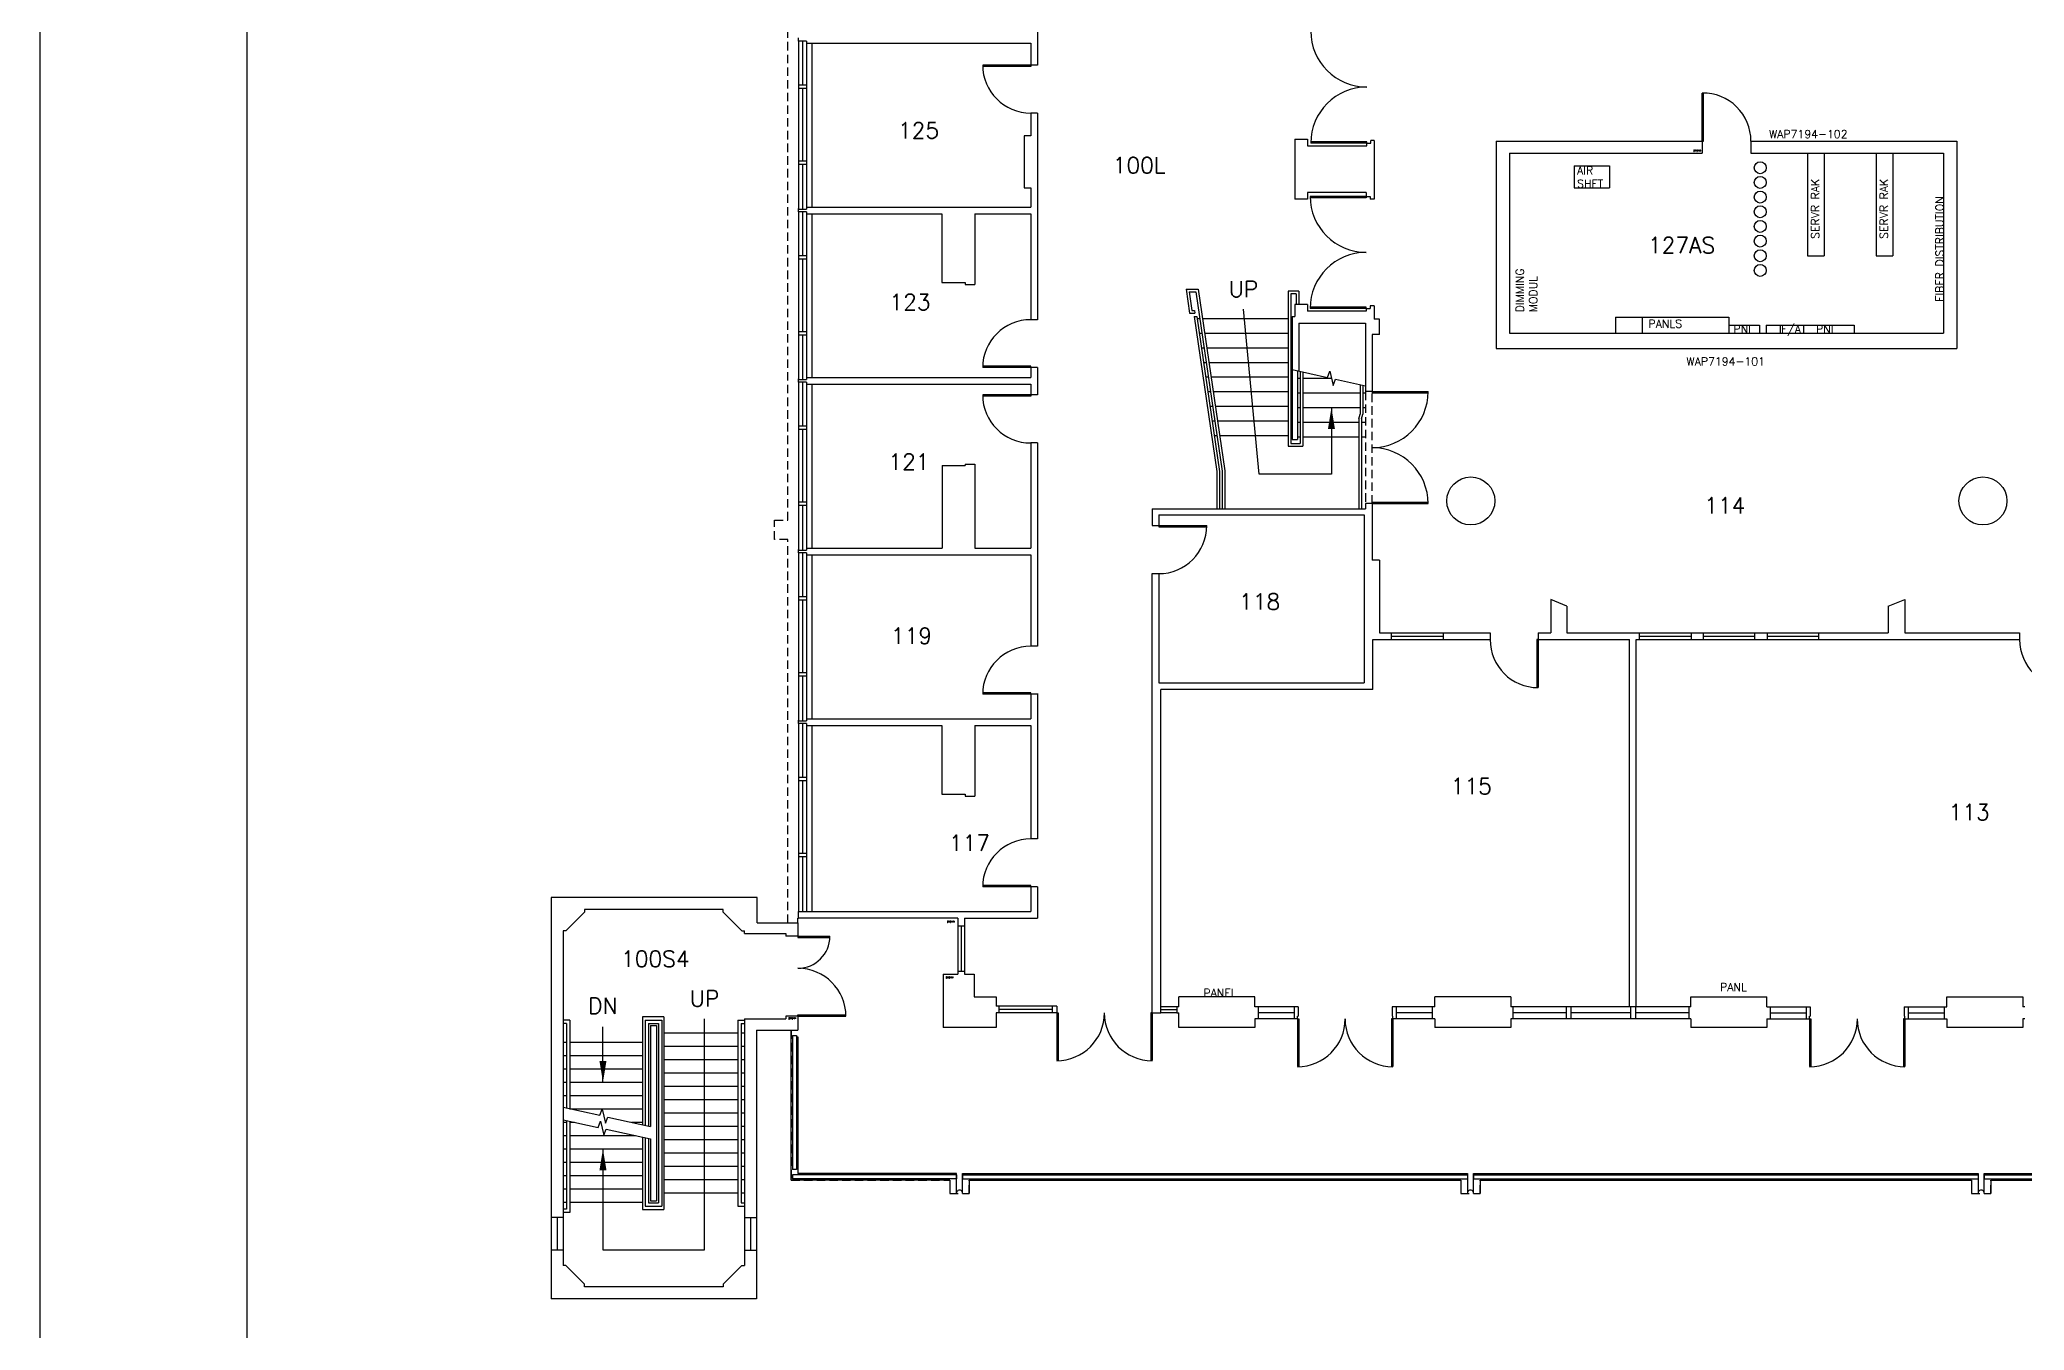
# Model space of a CAD drawing. Header units: inches. Extents: x -10292 to -5324, y 13582 to 17307.
# Drawn here: x -10292 to -8804, y 14434 to 15402 of the extents above; entities that cross this region are included whole.
import ezdxf
from ezdxf.enums import TextEntityAlignment as Align

# ---------------------------------------------------------------- set-up
doc = ezdxf.new("R2010")
doc.units = ezdxf.units.IN
doc.header["$MEASUREMENT"] = 0
doc.linetypes.add('HIDDEN', pattern=[9.525, 6.35, -3.175])
for name, color, linetype in [('A-ANNO-MTLB', 7, 'Continuous'), ('A-AREA-IDEN', 7, 'Continuous'), ('A-COLS', 1, 'Continuous'), ('A-DOOR', 3, 'Continuous'), ('A-EQPM', 9, 'Continuous'), ('A-FLOR', 9, 'Continuous'), ('A-FLOR-HRAL', 4, 'Continuous'), ('A-FLOR-OVHD', 2, 'HIDDEN'), ('A-FLOR-STRS', 9, 'Continuous'), ('A-GLAZ', 5, 'Continuous'), ('A-WALL-FULL', 7, 'Continuous'), ('A-WALL-OVHD', 2, 'HIDDEN'), ('A-WALL-PRHT', 8, 'Continuous'), ('T-WIFI-WAPS', 8, 'Continuous')]:
    doc.layers.add(name, color=color, linetype=linetype)
doc.styles.get("Standard").update_dxf_attribs({"font": 'romans.shx', "height": 12})
doc.dimstyles.get("Standard").update_dxf_attribs({"dimtxt": 0.18, "dimasz": 0.18, "dimexe": 0.18, "dimexo": 0.0625, "dimgap": 0.09, "dimtad": 0, "dimtih": 1, "dimtoh": 1, "dimdec": 4, "dimzin": 0, "dimdsep": 46, "dimtxsty": 'Standard', "dimcen": 0.09, "dimadec": 0, "dimazin": 0, "dimtfac": 1, "dimtdec": 4, "dimtofl": 0, "dimtmove": 0, "dimatfit": 3, "dimfxl": 0, "dimtolj": 1, "dimtzin": 0, "dimarcsym": 0})

# ---------------------------------------------------------------- blocks, each defined once
blk = doc.blocks.new('A-ANNO-MTLB')
at = {"layer": 'A-ANNO-MTLB'}
for points in [[(5460.6, 4095.5), (0, 4095.5), (0, 0), (5460.6, 0)], [(170.6, 99.5), (5375.3, 99.5), (5375.3, 3995.9), (170.6, 3995.9)]]:
    blk.add_lwpolyline(points, close=True, dxfattribs=at)
for tag, height, p in [('SYSTEM', 56.9, (5218.6, 3186.2)), ('ADDRESS', 28.4, (5336.8, 3182.1)), ('SCALE', 28.4, (5250.6, 2258.1)), ('DATE', 28.4, (5337.2, 2251.5)), ('BLDG_ID', 28.4, (5342.9, 1750.3)), ('BLDG_NAME', 56.9, (5221.1, 1198.2)), ('FLOOR_ID', 28.4, (5342.9, 1187)), ('FLOOR_NAME', 28.4, (5338, 698.6))]:
    blk.add_attdef(tag, text='', height=height, rotation=90, dxfattribs=at).set_placement(p, align=Align.MIDDLE_CENTER)
blk.add_attdef('NUMBER', text='', height=51.8, dxfattribs=at).set_placement((5264.6, 215.3), align=Align.MIDDLE_CENTER)

msp = doc.modelspace()

# ---------------------------------------------------------------- linework, layer by layer
at = {"layer": 'A-COLS'}
for centre in [(-9218.8, 15055.8), (-8834.8, 15055.8)]:
    msp.add_circle(centre, 18, dxfattribs=at)
at = {"layer": 'A-DOOR'}
for p, q in [((-9548.8, 15382.8), (-9584.8, 15382.8)), ((-9548.8, 15381.8), (-9584.8, 15381.8)), ((-9548.8, 15382.8), (-9548.8, 15381.8)), ((-9045.3, 15325.8), (-9045.3, 15361.8)), ((-9044.3, 15325.8), (-9044.3, 15361.8)), ((-9296.8, 15325.3), (-9338.8, 15325.3)), ((-9296.8, 15324.3), (-9338.8, 15324.3)), ((-9296.8, 15324.3), (-9296.8, 15325.3)), ((-9045.3, 15325.8), (-9044.3, 15325.8)), ((-9297.3, 15284.3), (-9339.3, 15284.3)), ((-9297.3, 15283.3), (-9339.3, 15283.3)), ((-9297.3, 15284.3), (-9297.3, 15283.3)), ((-9297.3, 15201.3), (-9339.3, 15201.3)), ((-9297.3, 15200.3), (-9339.3, 15200.3)), ((-9297.3, 15200.3), (-9297.3, 15201.3)), ((-9548.8, 15156.8), (-9584.8, 15156.8)), ((-9548.8, 15155.8), (-9584.8, 15155.8)), ((-9548.8, 15155.8), (-9548.8, 15156.8)), ((-9548.8, 15135.3), (-9584.8, 15135.3)), ((-9548.8, 15134.3), (-9584.8, 15134.3)), ((-9548.8, 15135.3), (-9548.8, 15134.3)), ((-9292.8, 15137.8), (-9250.8, 15137.8)), ((-9292.8, 15137.8), (-9292.8, 15136.8)), ((-9292.8, 15136.8), (-9250.8, 15136.8)), ((-9292.8, 15053.8), (-9292.8, 15054.8)), ((-9292.8, 15054.8), (-9250.8, 15054.8)), ((-9292.8, 15053.8), (-9250.8, 15053.8)), ((-9452.8, 15037.3), (-9416.8, 15037.3)), ((-9452.8, 15037.3), (-9452.8, 15036.3)), ((-9452.8, 15036.3), (-9416.8, 15036.3)), ((-9168.3, 14951.8), (-9169.3, 14951.8)), ((-9169.3, 14951.8), (-9169.3, 14915.8)), ((-9168.3, 14951.8), (-9168.3, 14915.8)), ((-9548.8, 14911.8), (-9584.8, 14911.8)), ((-9548.8, 14910.8), (-9584.8, 14910.8)), ((-9548.8, 14910.8), (-9548.8, 14911.8)), ((-9548.8, 14767.3), (-9584.8, 14767.3)), ((-9548.8, 14766.3), (-9584.8, 14766.3)), ((-9548.8, 14766.3), (-9548.8, 14767.3)), ((-9723.3, 14729.3), (-9699.3, 14729.3)), ((-9723.3, 14729.3), (-9723.3, 14728.3)), ((-9723.3, 14728.3), (-9699.3, 14728.3)), ((-9529.3, 14671.8), (-9529.3, 14636.1)), ((-9529.3, 14671.8), (-9528.3, 14671.8)), ((-9528.3, 14671.8), (-9528.3, 14636.1)), ((-9457.8, 14671.8), (-9458.8, 14671.8)), ((-9458.8, 14671.8), (-9458.8, 14636.1)), ((-9457.8, 14671.8), (-9457.8, 14636.1)), ((-9723.3, 14669.3), (-9723.3, 14670.3)), ((-9723.3, 14670.3), (-9687.3, 14670.3)), ((-9723.3, 14669.3), (-9687.3, 14669.3)), ((-9348.8, 14667.3), (-9348.8, 14631.6)), ((-9348.8, 14667.3), (-9347.8, 14667.3)), ((-9347.8, 14667.3), (-9347.8, 14631.6)), ((-9277.3, 14667.3), (-9278.3, 14667.3)), ((-9278.3, 14667.3), (-9278.3, 14631.6)), ((-9277.3, 14667.3), (-9277.3, 14631.6)), ((-8964.8, 14667.3), (-8964.8, 14631.6)), ((-8964.8, 14667.3), (-8963.8, 14667.3)), ((-8963.8, 14667.3), (-8963.8, 14631.6)), ((-8893.3, 14667.3), (-8894.3, 14667.3)), ((-8894.3, 14667.3), (-8894.3, 14631.6)), ((-8893.3, 14667.3), (-8893.3, 14631.6))]:
    msp.add_line(p, q, dxfattribs=at)
for centre, radius, start, end in [((-9296.8, 15408.3), 42, 180, 270), ((-9548.8, 15382.8), 36, 180, 270), ((-9296.8, 15324.3), 42, 90, 180), ((-9044.8, 15325.8), 36, 0, 90.7958), ((-9297.3, 15284.3), 42, 180, 270), ((-9297.3, 15200.3), 42, 90, 180), ((-9548.8, 15155.8), 36, 90, 180), ((-9548.8, 15135.3), 36, 180, 270), ((-9292.8, 15137.8), 42, 270, 0), ((-9292.8, 15053.8), 42, 0, 90), ((-9452.8, 15037.3), 36, 270, 0), ((-9548.8, 14910.8), 36, 90, 180), ((-9168.3, 14951.8), 36, 180, 270), ((-8771.3, 14951.8), 36, 180, 270), ((-9548.8, 14766.3), 36, 90, 180), ((-9723.3, 14729.3), 24, 270, 0), ((-9723.3, 14669.3), 36, 0, 90), ((-9529.3, 14671.8), 35.8, 270, 0), ((-9457.8, 14671.8), 35.8, 180, 270), ((-9348.8, 14667.3), 35.8, 270, 0), ((-9277.3, 14667.3), 35.8, 180, 270), ((-8964.8, 14667.3), 35.8, 270, 0), ((-8893.3, 14667.3), 35.8, 180, 270)]:
    msp.add_arc(centre, radius, start, end, dxfattribs=at)
at = {"layer": 'A-EQPM'}
for p, q in [((-8966.3, 15316.8), (-8966.3, 15239.8)), ((-8953.8, 15316.8), (-8953.8, 15239.8)), ((-8914.8, 15316.8), (-8914.8, 15239.8)), ((-8902.3, 15316.8), (-8902.3, 15239.8)), ((-9141.3, 15307.3), (-9141.3, 15290.8)), ((-9141.3, 15307.3), (-9114.8, 15307.3)), ((-9114.8, 15307.3), (-9114.8, 15290.8)), ((-9141.3, 15290.8), (-9114.8, 15290.8)), ((-8966.3, 15239.8), (-8953.8, 15239.8)), ((-8914.8, 15239.8), (-8902.3, 15239.8)), ((-9110.3, 15193.8), (-9110.3, 15181.8)), ((-9110.3, 15193.8), (-9025.3, 15193.8)), ((-9090.3, 15193.8), (-9090.3, 15181.8)), ((-9025.3, 15193.8), (-9025.3, 15181.8)), ((-9025.3, 15187.8), (-9002.3, 15187.8)), ((-9002.3, 15187.8), (-9002.3, 15181.8)), ((-8997.3, 15187.8), (-8997.3, 15181.8)), ((-8997.3, 15187.8), (-8931.3, 15187.8)), ((-8986.8, 15187.8), (-8986.8, 15181.8)), ((-8969.3, 15187.8), (-8969.3, 15181.8)), ((-8931.3, 15187.8), (-8931.3, 15181.8))]:
    msp.add_line(p, q, dxfattribs=at)
for centre in [(-9001.8, 15305.8), (-9001.8, 15294.8), (-9001.8, 15283.8), (-9001.8, 15272.8), (-9001.8, 15261.8), (-9001.8, 15250.8), (-9001.8, 15239.8), (-9001.8, 15228.8)]:
    msp.add_circle(centre, 4.5, dxfattribs=at)
at = {"layer": 'A-FLOR'}
for p, q in [((-9723.3, 14739.3), (-9723.3, 14742.8)), ((-9723.3, 14742.8), (-9722.8, 14742.8)), ((-9728.3, 14546.3), (-9728.3, 14658.8)), ((-9728.3, 14653.8), (-9727.3, 14653.8)), ((-9724.3, 14653.8), (-9723.3, 14653.8)), ((-9723.3, 14653.8), (-9723.3, 14551.3)), ((-9609.4, 14546.3), (-9728.3, 14546.3)), ((-9604.4, 14551.3), (-9723.3, 14551.3)), ((-9609.4, 14546.3), (-9609.4, 14536.3)), ((-9604.4, 14536.3), (-9604.4, 14551.3)), ((-9599.9, 14551.3), (-9221.4, 14551.3)), ((-9599.9, 14536.3), (-9599.9, 14551.3)), ((-9594.9, 14546.3), (-9226.4, 14546.3)), ((-9594.9, 14546.3), (-9594.9, 14536.3)), ((-9226.4, 14546.3), (-9226.4, 14536.3)), ((-9221.4, 14551.3), (-9221.4, 14536.3)), ((-9216.9, 14551.3), (-8838.4, 14551.3)), ((-9216.9, 14536.3), (-9216.9, 14551.3)), ((-9211.9, 14546.3), (-8843.4, 14546.3)), ((-9211.9, 14546.3), (-9211.9, 14536.3)), ((-8843.4, 14546.3), (-8843.4, 14536.3)), ((-8838.4, 14551.3), (-8838.4, 14536.3)), ((-8833.9, 14551.3), (-8455.4, 14551.3)), ((-8833.9, 14536.3), (-8833.9, 14551.3)), ((-8828.9, 14546.3), (-8460.4, 14546.3)), ((-8828.9, 14546.3), (-8828.9, 14536.3)), ((-9609.4, 14536.3), (-9604.4, 14536.3)), ((-9599.9, 14536.3), (-9594.9, 14536.3)), ((-9226.4, 14536.3), (-9221.4, 14536.3)), ((-9216.9, 14536.3), (-9211.9, 14536.3)), ((-8843.4, 14536.3), (-8838.4, 14536.3)), ((-8833.9, 14536.3), (-8828.9, 14536.3))]:
    msp.add_line(p, q, dxfattribs=at)
for centre in [(-9602.1, 14536.6), (-9219.1, 14536.6), (-8836.1, 14536.6)]:
    msp.add_arc(centre, 2.26, 353.9744, 186.0256, dxfattribs=at)
at = {"layer": 'A-FLOR-HRAL'}
for p, q in [((-9432.3, 15214.8), (-9423.2, 15214.8)), ((-9432.3, 15214.8), (-9429.7, 15196.8)), ((-9430, 15212.8), (-9425, 15212.8)), ((-9430, 15212.8), (-9428, 15198.8)), ((-9425, 15212.8), (-9405.3, 15078.1)), ((-9423.2, 15214.8), (-9403.3, 15078.3)), ((-9347.8, 15213.3), (-9355.8, 15213.3)), ((-9355.8, 15213.3), (-9355.8, 15096.8)), ((-9353.8, 15211.3), (-9353.8, 15098.8)), ((-9349.8, 15211.3), (-9353.8, 15211.3)), ((-9349.8, 15211.3), (-9349.8, 15203.3)), ((-9347.8, 15213.3), (-9347.8, 15203.3)), ((-9429.7, 15196.8), (-9425.7, 15196.8)), ((-9428, 15198.8), (-9426, 15198.8)), ((-9426.3, 15194.3), (-9424.3, 15194.3)), ((-9426.3, 15194.3), (-9409.3, 15077.8)), ((-9426, 15198.8), (-9425.7, 15196.8)), ((-9424.3, 15194.3), (-9407.3, 15078)), ((-9346.8, 15152.9), (-9346.8, 15098.8)), ((-9344.8, 15152.5), (-9344.8, 15096.8)), ((-9301.8, 15143.1), (-9301.8, 15120.8)), ((-9299.8, 15142.7), (-9299.8, 15120.8)), ((-9302.8, 15117.3), (-9301.8, 15120.8)), ((-9300.8, 15117.3), (-9299.8, 15120.8)), ((-9302.8, 15117.3), (-9302.8, 15049.8)), ((-9300.8, 15117.3), (-9300.8, 15049.8)), ((-9355.8, 15096.8), (-9344.8, 15096.8)), ((-9353.8, 15098.8), (-9346.8, 15098.8)), ((-9409.3, 15077.8), (-9409.3, 15049.8)), ((-9407.3, 15078), (-9407.3, 15049.8)), ((-9405.3, 15078.1), (-9405.3, 15049.8)), ((-9403.3, 15078.3), (-9403.3, 15049.8)), ((-9894.3, 14666.3), (-9899.3, 14666.3)), ((-9896.8, 14663.8), (-9899.3, 14663.8)), ((-9896.8, 14663.8), (-9896.8, 14600.4)), ((-9894.3, 14666.3), (-9894.3, 14599.9)), ((-9837.8, 14666.3), (-9837.8, 14587.5)), ((-9837.8, 14666.3), (-9825.3, 14666.3)), ((-9835.3, 14663.8), (-9835.3, 14587)), ((-9835.3, 14663.8), (-9827.8, 14663.8)), ((-9827.8, 14663.8), (-9827.8, 14529.3)), ((-9825.3, 14666.3), (-9825.3, 14526.8)), ((-9768.4, 14666.3), (-9768.4, 14526.8)), ((-9768.4, 14666.3), (-9763.4, 14666.3)), ((-9765.9, 14663.8), (-9765.9, 14529.3)), ((-9765.9, 14663.8), (-9763.4, 14663.8)), ((-9727.3, 14654.8), (-9724.3, 14654.8)), ((-9727.3, 14654.8), (-9727.3, 14554.3)), ((-9724.3, 14654.8), (-9724.3, 14554.3)), ((-9896.8, 14591.1), (-9896.8, 14524.7)), ((-9894.3, 14590.6), (-9894.3, 14522.2)), ((-9837.8, 14578.2), (-9837.8, 14526.8)), ((-9835.3, 14577.7), (-9835.3, 14529.3)), ((-9724.3, 14554.3), (-9727.3, 14554.3)), ((-9604.4, 14550.3), (-9727.3, 14550.3)), ((-9727.3, 14550.3), (-9727.3, 14547.3)), ((-9604.4, 14547.3), (-9727.3, 14547.3)), ((-9604.4, 14550.3), (-9604.4, 14547.3)), ((-9599.9, 14550.3), (-9221.4, 14550.3)), ((-9599.9, 14550.3), (-9599.9, 14547.3)), ((-9599.9, 14547.3), (-9221.4, 14547.3)), ((-9221.4, 14550.3), (-9221.4, 14547.3)), ((-9216.9, 14550.3), (-8838.4, 14550.3)), ((-9216.9, 14550.3), (-9216.9, 14547.3)), ((-9216.9, 14547.3), (-8838.4, 14547.3)), ((-8838.4, 14550.3), (-8838.4, 14547.3)), ((-8833.9, 14550.3), (-8455.4, 14550.3)), ((-8833.9, 14550.3), (-8833.9, 14547.3)), ((-8833.9, 14547.3), (-8455.4, 14547.3)), ((-9896.8, 14524.7), (-9899.3, 14524.7)), ((-9837.8, 14526.8), (-9825.3, 14526.8)), ((-9835.3, 14529.3), (-9827.8, 14529.3)), ((-9768.4, 14526.8), (-9763.4, 14526.8)), ((-9765.9, 14529.3), (-9763.4, 14529.3)), ((-9894.3, 14522.2), (-9899.3, 14522.2))]:
    msp.add_line(p, q, dxfattribs=at)
at = {"layer": 'A-FLOR-OVHD', "lineweight": 30}
for points in [[(-9730.8, 14739.3), (-9730.8, 15026.8), (-9740.8, 15026.8), (-9740.8, 15041.3), (-9730.8, 15041.3), (-9730.8, 15418.3), (-9740.8, 15418.3), (-9740.8, 15432.8), (-9730.8, 15432.8), (-9730.8, 15809.8), (-9740.8, 15809.8), (-9740.8, 15824.3), (-9730.8, 15824.3), (-9730.8, 16203.8), (-9616.3, 16203.8)], [(-9728.3, 14658.8), (-9728.3, 14546.3), (-9609.4, 14546.3), (-9609.4, 14536.3), (-9594.9, 14536.3), (-9594.9, 14546.3), (-9226.4, 14546.3), (-9226.4, 14536.3), (-9211.9, 14536.3), (-9211.9, 14546.3), (-8843.4, 14546.3), (-8843.4, 14536.3), (-8828.9, 14536.3), (-8828.9, 14546.3), (-8460.4, 14546.3), (-8460.4, 14536.3), (-8445.9, 14536.3), (-8445.9, 14546.3), (-8077.4, 14546.3), (-8077.4, 14536.3), (-8062.9, 14536.3), (-8062.9, 14546.3), (-7709.3, 14546.3)]]:
    msp.add_lwpolyline(points, dxfattribs=at)
at = {"layer": 'A-FLOR-STRS'}
for p, q in [((-9424.1, 15192.8), (-9422.1, 15192.8)), ((-9420, 15192.8), (-9355.8, 15192.8)), ((-9353.8, 15192.8), (-9352.8, 15192.8)), ((-9422.5, 15181.8), (-9420.4, 15181.8)), ((-9418.4, 15181.8), (-9355.8, 15181.8)), ((-9353.8, 15181.8), (-9352.8, 15181.8)), ((-9420.9, 15170.8), (-9418.8, 15170.8)), ((-9416.8, 15170.8), (-9355.8, 15170.8)), ((-9353.8, 15170.8), (-9352.8, 15170.8)), ((-9419.3, 15159.8), (-9417.2, 15159.8)), ((-9417.7, 15148.8), (-9415.6, 15148.8)), ((-9415.2, 15159.8), (-9355.8, 15159.8)), ((-9413.6, 15148.8), (-9355.8, 15148.8)), ((-9353.8, 15159.8), (-9352.8, 15159.8)), ((-9353.8, 15148.8), (-9352.8, 15148.8)), ((-9352.8, 15154.3), (-9352.8, 15101.8)), ((-9348.8, 15153.4), (-9348.8, 15101.8)), ((-9416, 15137.8), (-9414, 15137.8)), ((-9412, 15137.8), (-9355.8, 15137.8)), ((-9353.8, 15137.8), (-9352.8, 15137.8)), ((-9348.8, 15147.8), (-9346.8, 15147.8)), ((-9348.8, 15136.8), (-9346.8, 15136.8)), ((-9344.8, 15147.8), (-9323.3, 15147.8)), ((-9344.8, 15136.8), (-9301.8, 15136.8)), ((-9299.8, 15136.8), (-9297.8, 15136.8)), ((-9414.4, 15126.8), (-9412.4, 15126.8)), ((-9410.4, 15126.8), (-9355.8, 15126.8)), ((-9353.8, 15126.8), (-9352.8, 15126.8)), ((-9348.8, 15125.8), (-9346.8, 15125.8)), ((-9344.8, 15125.8), (-9301.8, 15125.8)), ((-9299.8, 15125.8), (-9297.8, 15125.8)), ((-9412.8, 15115.8), (-9410.8, 15115.8)), ((-9411.2, 15104.8), (-9409.2, 15104.8)), ((-9408.8, 15115.8), (-9355.8, 15115.8)), ((-9407.2, 15104.8), (-9355.8, 15104.8)), ((-9353.8, 15115.8), (-9352.8, 15115.8)), ((-9353.8, 15104.8), (-9352.8, 15104.8)), ((-9348.8, 15114.8), (-9346.8, 15114.8)), ((-9348.8, 15103.8), (-9346.8, 15103.8)), ((-9344.8, 15114.8), (-9302.8, 15114.8)), ((-9344.8, 15103.8), (-9302.8, 15103.8)), ((-9300.8, 15114.8), (-9297.8, 15114.8)), ((-9300.8, 15103.8), (-9297.8, 15103.8)), ((-9352.8, 15101.8), (-9348.8, 15101.8)), ((-9839.8, 14668.8), (-9839.8, 14588)), ((-9823.8, 14668.8), (-9839.8, 14668.8)), ((-9833.8, 14662.3), (-9833.8, 14586.7)), ((-9833.8, 14662.3), (-9829.3, 14662.3)), ((-9829.3, 14662.3), (-9829.3, 14530.8)), ((-9823.8, 14668.8), (-9823.8, 14524.3)), ((-9899.3, 14649.8), (-9896.8, 14649.8)), ((-9894.3, 14649.8), (-9839.8, 14649.8)), ((-9823.3, 14656.8), (-9768.4, 14656.8)), ((-9823.3, 14646.8), (-9768.4, 14646.8)), ((-9765.9, 14656.8), (-9763.3, 14656.8)), ((-9765.9, 14646.8), (-9763.3, 14646.8)), ((-9899.3, 14639.8), (-9896.8, 14639.8)), ((-9899.3, 14629.8), (-9896.8, 14629.8)), ((-9894.3, 14639.8), (-9839.8, 14639.8)), ((-9894.3, 14629.8), (-9839.8, 14629.8)), ((-9823.3, 14636.8), (-9768.4, 14636.8)), ((-9765.9, 14636.8), (-9763.3, 14636.8)), ((-9899.3, 14619.8), (-9896.8, 14619.8)), ((-9894.3, 14619.8), (-9839.8, 14619.8)), ((-9823.3, 14626.8), (-9768.4, 14626.8)), ((-9823.3, 14616.8), (-9768.4, 14616.8)), ((-9765.9, 14626.8), (-9763.3, 14626.8)), ((-9765.9, 14616.8), (-9763.3, 14616.8)), ((-9899.3, 14609.8), (-9896.8, 14609.8)), ((-9894.3, 14609.8), (-9839.8, 14609.8)), ((-9894.3, 14599.8), (-9839.8, 14599.8)), ((-9823.3, 14606.8), (-9768.4, 14606.8)), ((-9765.9, 14606.8), (-9763.3, 14606.8)), ((-9899.3, 14589.8), (-9896.8, 14589.8)), ((-9894.3, 14589.8), (-9890.9, 14589.8)), ((-9871.7, 14589.8), (-9871.2, 14589.8)), ((-9867.8, 14589.8), (-9867.4, 14589.8)), ((-9848.1, 14589.8), (-9839.8, 14589.8)), ((-9823.3, 14596.8), (-9768.4, 14596.8)), ((-9823.3, 14586.8), (-9768.4, 14586.8)), ((-9765.9, 14596.8), (-9763.3, 14596.8)), ((-9765.9, 14586.8), (-9763.3, 14586.8)), ((-9899.3, 14579.8), (-9896.8, 14579.8)), ((-9899.3, 14569.8), (-9896.8, 14569.8)), ((-9894.3, 14579.8), (-9845.1, 14579.8)), ((-9894.3, 14569.8), (-9839.8, 14569.8)), ((-9839.8, 14578.6), (-9839.8, 14524.3)), ((-9833.8, 14577.3), (-9833.8, 14530.8)), ((-9823.3, 14576.8), (-9768.4, 14576.8)), ((-9765.9, 14576.8), (-9763.3, 14576.8)), ((-9899.3, 14559.8), (-9896.8, 14559.8)), ((-9894.3, 14559.8), (-9839.8, 14559.8)), ((-9823.3, 14566.8), (-9768.4, 14566.8)), ((-9823.3, 14556.8), (-9768.4, 14556.8)), ((-9765.9, 14566.8), (-9763.3, 14566.8)), ((-9765.9, 14556.8), (-9763.3, 14556.8)), ((-9899.3, 14549.8), (-9896.8, 14549.8)), ((-9899.3, 14539.8), (-9896.8, 14539.8)), ((-9894.3, 14549.8), (-9839.8, 14549.8)), ((-9894.3, 14539.8), (-9839.8, 14539.8)), ((-9823.3, 14546.8), (-9768.4, 14546.8)), ((-9765.9, 14546.8), (-9763.3, 14546.8)), ((-9899.3, 14529.8), (-9896.8, 14529.8)), ((-9894.3, 14529.8), (-9839.8, 14529.8)), ((-9839.8, 14524.3), (-9823.8, 14524.3)), ((-9833.8, 14530.8), (-9829.3, 14530.8)), ((-9823.3, 14536.8), (-9768.4, 14536.8)), ((-9765.9, 14536.8), (-9763.3, 14536.8))]:
    msp.add_line(p, q, dxfattribs=at)
for points in [[(-9352.8, 15154.3), (-9326.3, 15148.5), (-9324.6, 15153.1), (-9322.1, 15142.5), (-9320.3, 15147.2), (-9297.8, 15142.2)], [(-9899.3, 14601), (-9871.9, 14595), (-9870.1, 14599.6), (-9867.6, 14589.1), (-9865.9, 14593.7), (-9833.8, 14586.7)], [(-9899.3, 14591.7), (-9873.2, 14585.9), (-9871.4, 14590.6), (-9868.9, 14580), (-9867.1, 14584.6), (-9833.8, 14577.3)]]:
    msp.add_lwpolyline(points, dxfattribs=at)
at = {"layer": 'A-GLAZ'}
for p, q in [((-9722.8, 15400.8), (-9722.8, 15367.8)), ((-9719.8, 15400.8), (-9719.8, 15367.8)), ((-9716.8, 15400.8), (-9716.8, 15367.8)), ((-9722.8, 15365.3), (-9722.8, 15310.8)), ((-9719.8, 15365.3), (-9719.8, 15310.8)), ((-9716.8, 15365.3), (-9716.8, 15310.8)), ((-9722.8, 15308.3), (-9722.8, 15274.8)), ((-9719.8, 15308.3), (-9719.8, 15274.8)), ((-9716.8, 15308.3), (-9716.8, 15274.8)), ((-9722.8, 15272.8), (-9722.8, 15239.8)), ((-9719.8, 15272.8), (-9719.8, 15239.8)), ((-9716.8, 15272.8), (-9716.8, 15239.8)), ((-9722.8, 15237.3), (-9722.8, 15182.8)), ((-9719.8, 15237.3), (-9719.8, 15182.8)), ((-9716.8, 15237.3), (-9716.8, 15182.8)), ((-9722.8, 15180.3), (-9722.8, 15146.8)), ((-9719.8, 15180.3), (-9719.8, 15146.8)), ((-9716.8, 15180.3), (-9716.8, 15146.8)), ((-9722.8, 15144.8), (-9722.8, 15111.8)), ((-9719.8, 15144.8), (-9719.8, 15111.8)), ((-9716.8, 15144.8), (-9716.8, 15111.8)), ((-9722.8, 15109.3), (-9722.8, 15054.8)), ((-9719.8, 15109.3), (-9719.8, 15054.8)), ((-9716.8, 15109.3), (-9716.8, 15054.8)), ((-9722.8, 15052.3), (-9722.8, 15018.8)), ((-9719.8, 15052.3), (-9719.8, 15018.8)), ((-9716.8, 15052.3), (-9716.8, 15018.8)), ((-9722.8, 15016.8), (-9722.8, 14983.8)), ((-9719.8, 15016.8), (-9719.8, 14983.8)), ((-9716.8, 15016.8), (-9716.8, 14983.8)), ((-9722.8, 14981.3), (-9722.8, 14926.8)), ((-9719.8, 14981.3), (-9719.8, 14926.8)), ((-9716.8, 14981.3), (-9716.8, 14926.8)), ((-9278.3, 14956.8), (-9239.3, 14956.8)), ((-9092.3, 14956.8), (-9053.3, 14956.8)), ((-9044.3, 14956.8), (-9005.8, 14956.8)), ((-8996.3, 14956.8), (-8957.8, 14956.8)), ((-9278.3, 14954.3), (-9239.3, 14954.3)), ((-9278.3, 14951.8), (-9239.3, 14951.8)), ((-9092.3, 14954.3), (-9053.3, 14954.3)), ((-9092.3, 14951.8), (-9053.3, 14951.8)), ((-9044.3, 14954.3), (-9005.8, 14954.3)), ((-9044.3, 14951.8), (-9005.8, 14951.8)), ((-8996.3, 14954.3), (-8957.8, 14954.3)), ((-8996.3, 14951.8), (-8957.8, 14951.8)), ((-9722.8, 14924.3), (-9722.8, 14890.8)), ((-9719.8, 14924.3), (-9719.8, 14890.8)), ((-9716.8, 14924.3), (-9716.8, 14890.8)), ((-9722.8, 14888.8), (-9722.8, 14848.3)), ((-9719.8, 14888.8), (-9719.8, 14848.3)), ((-9716.8, 14888.8), (-9716.8, 14848.3)), ((-9722.8, 14845.8), (-9722.8, 14791.3)), ((-9719.8, 14845.8), (-9719.8, 14791.3)), ((-9716.8, 14845.8), (-9716.8, 14791.3)), ((-9722.8, 14788.8), (-9722.8, 14747.8)), ((-9719.8, 14788.8), (-9719.8, 14747.8)), ((-9716.8, 14788.8), (-9716.8, 14747.8)), ((-9603.3, 14736.8), (-9603.3, 14702.8)), ((-9600.8, 14736.8), (-9600.8, 14702.8)), ((-9598.3, 14736.8), (-9598.3, 14702.8)), ((-9532.8, 14676.8), (-9572.8, 14676.8)), ((-9532.8, 14674.3), (-9572.8, 14674.3)), ((-9532.8, 14671.8), (-9572.8, 14671.8)), ((-9439.3, 14676.3), (-9451.3, 14676.3)), ((-9439.3, 14674.1), (-9451.3, 14674.1)), ((-9439.3, 14671.8), (-9451.3, 14671.8)), ((-9351.3, 14676.3), (-9378.3, 14676.3)), ((-9351.3, 14671.8), (-9378.3, 14671.8)), ((-9247.8, 14676.3), (-9274.8, 14676.3)), ((-9247.8, 14671.8), (-9274.8, 14671.8)), ((-9147.3, 14676.3), (-9187.3, 14676.3)), ((-9147.3, 14671.8), (-9187.3, 14671.8)), ((-9099.1, 14676.3), (-9143.8, 14676.3)), ((-9099.1, 14671.8), (-9143.8, 14671.8)), ((-9055.3, 14676.3), (-9095.3, 14676.3)), ((-9055.3, 14671.8), (-9095.3, 14671.8)), ((-8994.3, 14676.3), (-8967.3, 14676.3)), ((-8994.3, 14671.8), (-8967.3, 14671.8)), ((-8890.8, 14676.3), (-8863.8, 14676.3)), ((-8890.8, 14671.8), (-8863.8, 14671.8)), ((-9351.3, 14667.3), (-9378.3, 14667.3)), ((-9247.8, 14667.3), (-9274.8, 14667.3)), ((-9147.3, 14667.3), (-9187.3, 14667.3)), ((-9099.1, 14667.3), (-9143.8, 14667.3)), ((-9055.3, 14667.3), (-9095.3, 14667.3)), ((-8994.3, 14667.3), (-8967.3, 14667.3)), ((-8890.8, 14667.3), (-8863.8, 14667.3)), ((-9908.3, 14518.3), (-9908.3, 14493.8)), ((-9903.8, 14518.3), (-9903.8, 14493.8)), ((-9899.3, 14518.3), (-9899.3, 14493.8)), ((-9763.4, 14518.3), (-9763.4, 14493.8)), ((-9758.9, 14518.3), (-9758.9, 14493.8)), ((-9754.4, 14518.3), (-9754.4, 14493.8))]:
    msp.add_line(p, q, dxfattribs=at)
at = {"layer": 'A-WALL-FULL'}
for p, q in [((-9543.8, 15483.3), (-9543.8, 15382.8)), ((-9722.8, 15400.8), (-9722.8, 15403.3)), ((-9716.8, 15400.8), (-9722.8, 15400.8)), ((-9716.8, 15399.3), (-9548.8, 15399.3)), ((-9548.8, 15399.3), (-9548.8, 15382.8)), ((-9543.8, 15382.8), (-9548.8, 15382.8)), ((-9716.8, 15367.8), (-9722.8, 15367.8)), ((-9722.8, 15367.8), (-9722.8, 15365.3)), ((-9716.8, 15365.3), (-9722.8, 15365.3)), ((-9716.8, 15367.8), (-9716.8, 15365.3)), ((-9548.8, 15346.8), (-9548.8, 15329.8)), ((-9543.8, 15346.8), (-9548.8, 15346.8)), ((-9543.8, 15346.8), (-9543.8, 15191.8)), ((-9553.8, 15329.8), (-9553.8, 15290.8)), ((-9548.8, 15329.8), (-9553.8, 15329.8)), ((-9350.8, 15327.3), (-9350.8, 15282.3)), ((-9350.8, 15327.3), (-9341.3, 15327.3)), ((-9341.3, 15327.3), (-9341.3, 15322.3)), ((-9341.3, 15322.3), (-9296.8, 15322.3)), ((-9296.8, 15322.3), (-9296.8, 15324.3)), ((-9296.8, 15324.3), (-9293.8, 15324.3)), ((-9293.8, 15324.3), (-9293.8, 15326.3)), ((-9291.3, 15326.3), (-9293.8, 15326.3)), ((-9291.3, 15326.3), (-9291.3, 15282.3)), ((-9199.8, 15325.8), (-9045.3, 15325.8)), ((-9199.8, 15325.8), (-9199.8, 15170.3)), ((-9189.8, 15316.8), (-9045.3, 15316.8)), ((-9189.8, 15316.8), (-9189.8, 15181.8)), ((-9045.3, 15325.8), (-9045.3, 15316.8)), ((-9008.8, 15325.8), (-8854.3, 15325.8)), ((-9008.8, 15325.8), (-9008.8, 15316.8)), ((-9008.8, 15316.8), (-8864.3, 15316.8)), ((-8864.3, 15316.8), (-8864.3, 15181.8)), ((-8854.3, 15325.8), (-8854.3, 15170.3)), ((-9716.8, 15310.8), (-9722.8, 15310.8)), ((-9722.8, 15310.8), (-9722.8, 15308.3)), ((-9716.8, 15308.3), (-9722.8, 15308.3)), ((-9716.8, 15310.8), (-9716.8, 15308.3)), ((-9553.8, 15290.8), (-9548.8, 15290.8)), ((-9548.8, 15290.8), (-9548.8, 15276.3)), ((-9341.3, 15282.3), (-9350.8, 15282.3)), ((-9297.3, 15287.3), (-9341.3, 15287.3)), ((-9341.3, 15287.3), (-9341.3, 15282.3)), ((-9297.3, 15287.3), (-9297.3, 15284.3)), ((-9297.3, 15284.3), (-9294.3, 15284.3)), ((-9294.3, 15284.3), (-9294.3, 15282.3)), ((-9291.3, 15282.3), (-9294.3, 15282.3)), ((-9722.8, 15272.8), (-9722.8, 15275.3)), ((-9722.8, 15274.8), (-9716.8, 15274.8)), ((-9716.8, 15272.8), (-9722.8, 15272.8)), ((-9716.8, 15276.3), (-9548.8, 15276.3)), ((-9716.8, 15275.3), (-9716.8, 15274.8)), ((-9716.8, 15271.3), (-9615.3, 15271.3)), ((-9615.3, 15271.3), (-9615.3, 15219.8)), ((-9590.8, 15271.3), (-9590.8, 15218.3)), ((-9590.8, 15271.3), (-9548.8, 15271.3)), ((-9548.8, 15271.3), (-9548.8, 15191.8)), ((-9716.8, 15239.8), (-9722.8, 15239.8)), ((-9722.8, 15239.8), (-9722.8, 15237.3)), ((-9716.8, 15237.3), (-9722.8, 15237.3)), ((-9716.8, 15239.8), (-9716.8, 15237.3)), ((-9615.3, 15219.8), (-9597.8, 15219.8)), ((-9597.8, 15219.8), (-9597.8, 15218.3)), ((-9597.8, 15218.3), (-9590.8, 15218.3)), ((-9352.8, 15194.3), (-9352.8, 15154.3)), ((-9352.8, 15194.3), (-9350.8, 15194.3)), ((-9341.3, 15203.3), (-9350.8, 15203.3)), ((-9350.8, 15203.3), (-9350.8, 15194.3)), ((-9341.3, 15203.3), (-9341.3, 15198.3)), ((-9297.3, 15198.3), (-9341.3, 15198.3)), ((-9297.3, 15200.3), (-9297.3, 15198.3)), ((-9297.3, 15200.3), (-9294.3, 15200.3)), ((-9294.3, 15202.3), (-9294.3, 15200.3)), ((-9291.3, 15202.3), (-9294.3, 15202.3)), ((-9291.3, 15202.3), (-9291.3, 15192.3)), ((-9716.8, 15182.8), (-9722.8, 15182.8)), ((-9722.8, 15182.8), (-9722.8, 15180.3)), ((-9716.8, 15180.3), (-9722.8, 15180.3)), ((-9716.8, 15182.8), (-9716.8, 15180.3)), ((-9543.8, 15191.8), (-9548.8, 15191.8)), ((-9347.8, 15189.3), (-9347.8, 15153.2)), ((-9347.8, 15189.3), (-9297.8, 15189.3)), ((-9297.8, 15189.3), (-9297.8, 15137.8)), ((-9287.3, 15180.8), (-9292.8, 15180.8)), ((-9292.8, 15180.8), (-9292.8, 15137.8)), ((-9287.3, 15192.3), (-9291.3, 15192.3)), ((-9287.3, 15180.8), (-9287.3, 15192.3)), ((-9189.8, 15181.8), (-8864.3, 15181.8)), ((-9199.8, 15170.3), (-8854.3, 15170.3)), ((-9716.8, 15148.3), (-9548.8, 15148.3)), ((-9548.8, 15155.8), (-9548.8, 15148.3)), ((-9543.8, 15155.8), (-9548.8, 15155.8)), ((-9543.8, 15155.8), (-9543.8, 15135.3)), ((-9722.8, 15144.8), (-9722.8, 15147.3)), ((-9722.8, 15146.8), (-9716.8, 15146.8)), ((-9716.8, 15144.8), (-9722.8, 15144.8)), ((-9716.8, 15147.3), (-9716.8, 15146.8)), ((-9716.8, 15143.3), (-9548.8, 15143.3)), ((-9548.8, 15143.3), (-9548.8, 15135.3)), ((-9543.8, 15135.3), (-9548.8, 15135.3)), ((-9292.8, 15137.8), (-9297.8, 15137.8)), ((-9716.8, 15111.8), (-9722.8, 15111.8)), ((-9722.8, 15111.8), (-9722.8, 15109.3)), ((-9716.8, 15109.3), (-9722.8, 15109.3)), ((-9716.8, 15111.8), (-9716.8, 15109.3)), ((-9548.8, 15099.3), (-9548.8, 15020.3)), ((-9543.8, 15099.3), (-9548.8, 15099.3)), ((-9543.8, 15099.3), (-9543.8, 14946.8)), ((-9615.1, 15082.3), (-9615.1, 15020.3)), ((-9615.1, 15082.3), (-9597.8, 15082.3)), ((-9597.8, 15083.3), (-9590.8, 15083.3)), ((-9597.8, 15083.3), (-9597.8, 15082.3)), ((-9590.8, 15083.3), (-9590.8, 15020.3)), ((-9716.8, 15054.8), (-9722.8, 15054.8)), ((-9722.8, 15054.8), (-9722.8, 15052.3)), ((-9716.8, 15052.3), (-9722.8, 15052.3)), ((-9716.8, 15054.8), (-9716.8, 15052.3)), ((-9457.8, 15049.8), (-9297.8, 15049.8)), ((-9457.8, 15049.8), (-9457.8, 15037.3)), ((-9452.8, 15045.3), (-9452.8, 15037.3)), ((-9452.8, 15045.3), (-9298.8, 15045.3)), ((-9298.8, 15045.3), (-9298.8, 14919.3)), ((-9292.8, 15053.8), (-9297.8, 15053.8)), ((-9297.8, 15053.8), (-9297.8, 15049.8)), ((-9292.8, 15053.8), (-9292.8, 15011.3)), ((-9457.8, 15037.3), (-9452.8, 15037.3)), ((-9722.8, 15016.8), (-9722.8, 15019.3)), ((-9722.8, 15018.8), (-9716.8, 15018.8)), ((-9716.8, 15016.8), (-9722.8, 15016.8)), ((-9716.8, 15020.3), (-9615.1, 15020.3)), ((-9716.8, 15019.3), (-9716.8, 15018.8)), ((-9716.8, 15015.3), (-9548.8, 15015.3)), ((-9590.8, 15020.3), (-9548.8, 15020.3)), ((-9548.8, 15015.3), (-9548.8, 14946.8)), ((-9457.8, 14671.8), (-9457.8, 15001.3)), ((-9457.8, 15001.3), (-9452.8, 15001.3)), ((-9452.8, 15001.3), (-9452.8, 14919.3)), ((-9287.3, 15011.3), (-9292.8, 15011.3)), ((-9287.3, 15011.3), (-9287.3, 14956.8)), ((-9716.8, 14983.8), (-9722.8, 14983.8)), ((-9722.8, 14983.8), (-9722.8, 14981.3)), ((-9716.8, 14981.3), (-9722.8, 14981.3)), ((-9716.8, 14983.8), (-9716.8, 14981.3)), ((-9158.8, 14981.8), (-9158.8, 14956.8)), ((-9146.8, 14976.8), (-9158.8, 14981.8)), ((-9146.8, 14976.8), (-9146.8, 14956.8)), ((-8905.8, 14976.8), (-8893.3, 14981.8)), ((-8905.8, 14976.8), (-8905.8, 14956.8)), ((-8893.3, 14981.8), (-8893.3, 14956.8)), ((-9287.3, 14956.8), (-9278.3, 14956.8)), ((-9278.3, 14951.8), (-9278.3, 14956.8)), ((-9239.3, 14956.8), (-9204.3, 14956.8)), ((-9239.3, 14951.8), (-9239.3, 14956.8)), ((-9204.3, 14956.8), (-9204.3, 14951.8)), ((-9168.3, 14956.8), (-9158.8, 14956.8)), ((-9168.3, 14956.8), (-9168.3, 14951.8)), ((-9146.8, 14956.8), (-9092.3, 14956.8)), ((-9092.3, 14951.8), (-9092.3, 14956.8)), ((-9053.3, 14951.8), (-9053.3, 14956.8)), ((-9053.3, 14956.8), (-9044.3, 14956.8)), ((-9044.3, 14951.8), (-9044.3, 14956.8)), ((-9005.8, 14951.8), (-9005.8, 14956.8)), ((-9005.8, 14956.8), (-8996.3, 14956.8)), ((-8996.3, 14951.8), (-8996.3, 14956.8)), ((-8957.8, 14956.8), (-8905.8, 14956.8)), ((-8957.8, 14951.8), (-8957.8, 14956.8)), ((-8893.3, 14956.8), (-8807.3, 14956.8)), ((-8807.3, 14956.8), (-8807.3, 14951.8)), ((-9543.8, 14946.8), (-9548.8, 14946.8)), ((-9292.3, 14914.3), (-9292.3, 14951.8)), ((-9292.3, 14951.8), (-9278.3, 14951.8)), ((-9239.3, 14951.8), (-9204.3, 14951.8)), ((-9168.3, 14951.8), (-9099.8, 14951.8)), ((-9099.8, 14676.3), (-9099.8, 14951.8)), ((-9094.8, 14676.3), (-9094.8, 14951.8)), ((-9094.8, 14951.8), (-9092.3, 14951.8)), ((-9053.3, 14951.8), (-9044.3, 14951.8)), ((-9005.8, 14951.8), (-8996.3, 14951.8)), ((-8957.8, 14951.8), (-8807.3, 14951.8)), ((-9716.8, 14926.8), (-9722.8, 14926.8)), ((-9722.8, 14926.8), (-9722.8, 14924.3)), ((-9716.8, 14926.8), (-9716.8, 14924.3)), ((-9716.8, 14924.3), (-9722.8, 14924.3)), ((-9548.8, 14911.3), (-9548.8, 14892.3)), ((-9543.8, 14910.8), (-9548.8, 14910.8)), ((-9543.8, 14911.3), (-9543.8, 14802.3)), ((-9452.8, 14919.3), (-9298.8, 14919.3)), ((-9292.3, 14914.3), (-9451.3, 14914.3)), ((-9451.3, 14671.8), (-9451.3, 14914.3)), ((-9722.8, 14888.8), (-9722.8, 14891.3)), ((-9722.8, 14890.8), (-9716.8, 14890.8)), ((-9716.8, 14888.8), (-9722.8, 14888.8)), ((-9716.8, 14892.3), (-9548.8, 14892.3)), ((-9716.8, 14891.3), (-9716.8, 14890.8)), ((-9716.8, 14887.3), (-9615.3, 14887.3)), ((-9615.3, 14887.3), (-9615.3, 14835.8)), ((-9590.8, 14887.3), (-9590.8, 14834.3)), ((-9590.8, 14887.3), (-9548.8, 14887.3)), ((-9548.8, 14887.3), (-9548.8, 14802.3)), ((-9716.8, 14848.3), (-9722.8, 14848.3)), ((-9722.8, 14848.3), (-9722.8, 14845.8)), ((-9716.8, 14845.8), (-9722.8, 14845.8)), ((-9716.8, 14848.3), (-9716.8, 14845.8)), ((-9615.3, 14835.8), (-9597.8, 14835.8)), ((-9597.8, 14835.8), (-9597.8, 14834.3)), ((-9597.8, 14834.3), (-9590.8, 14834.3)), ((-9716.8, 14791.3), (-9722.8, 14791.3)), ((-9722.8, 14791.3), (-9722.8, 14788.8)), ((-9716.8, 14791.3), (-9716.8, 14788.8)), ((-9543.8, 14802.3), (-9548.8, 14802.3)), ((-9716.8, 14788.8), (-9722.8, 14788.8)), ((-9722.8, 14763.3), (-9722.8, 14762.8)), ((-9716.8, 14763.3), (-9716.8, 14762.8)), ((-9548.8, 14766.3), (-9548.8, 14747.8)), ((-9543.8, 14766.3), (-9548.8, 14766.3)), ((-9543.8, 14766.3), (-9543.8, 14742.8)), ((-9908.3, 14758.3), (-9908.3, 14518.3)), ((-9753.9, 14758.3), (-9908.3, 14758.3)), ((-9897.3, 14733.3), (-9883.3, 14747.3)), ((-9779.3, 14749.3), (-9883.3, 14749.3)), ((-9883.3, 14749.3), (-9883.3, 14747.3)), ((-9779.3, 14747.3), (-9779.3, 14749.3)), ((-9765.3, 14733.3), (-9779.3, 14747.3)), ((-9753.9, 14739.3), (-9753.9, 14758.3)), ((-9722.8, 14747.8), (-9548.8, 14747.8)), ((-9722.8, 14742.8), (-9722.8, 14747.8)), ((-9899.3, 14733.3), (-9899.3, 14518.3)), ((-9897.3, 14733.3), (-9899.3, 14733.3)), ((-9765.3, 14733.3), (-9763.3, 14733.3)), ((-9763.3, 14731.3), (-9763.3, 14733.3)), ((-9763.3, 14731.3), (-9732.3, 14731.3)), ((-9753.9, 14739.3), (-9723.3, 14739.3)), ((-9732.3, 14731.3), (-9732.3, 14729.3)), ((-9723.3, 14739.3), (-9723.3, 14729.3)), ((-9603.3, 14742.8), (-9722.8, 14742.8)), ((-9603.3, 14742.8), (-9603.3, 14735.3)), ((-9598.3, 14736.8), (-9603.3, 14736.8)), ((-9598.3, 14742.8), (-9543.8, 14742.8)), ((-9598.3, 14742.8), (-9598.3, 14735.3)), ((-9723.3, 14729.3), (-9732.3, 14729.3)), ((-9603.3, 14702.8), (-9603.3, 14700.8)), ((-9598.3, 14702.8), (-9603.3, 14702.8)), ((-9598.3, 14702.8), (-9598.3, 14700.8)), ((-9614.3, 14700.8), (-9603.3, 14700.8)), ((-9614.3, 14700.8), (-9614.3, 14660.8)), ((-9598.3, 14700.8), (-9591.3, 14700.8)), ((-9591.3, 14700.8), (-9591.3, 14683.8)), ((-9591.3, 14683.8), (-9574.8, 14683.8)), ((-9574.8, 14683.8), (-9574.8, 14676.8)), ((-9572.8, 14676.8), (-9574.8, 14676.8)), ((-9572.8, 14671.8), (-9574.8, 14671.8)), ((-9574.8, 14671.8), (-9574.8, 14660.8)), ((-9572.8, 14676.8), (-9572.8, 14671.8)), ((-9532.8, 14676.8), (-9532.8, 14671.8)), ((-9529.3, 14676.8), (-9532.8, 14676.8)), ((-9529.3, 14671.8), (-9532.8, 14671.8)), ((-9529.3, 14676.8), (-9529.3, 14671.8)), ((-9457.8, 14671.8), (-9451.3, 14671.8)), ((-9437.8, 14676.3), (-9439.3, 14676.3)), ((-9439.3, 14676.3), (-9439.3, 14671.8)), ((-9439.3, 14671.8), (-9437.8, 14671.8)), ((-9380.8, 14683.8), (-9437.8, 14683.8)), ((-9437.8, 14676.3), (-9437.8, 14683.8)), ((-9437.8, 14660.8), (-9437.8, 14671.8)), ((-9380.8, 14676.3), (-9380.8, 14683.8)), ((-9378.3, 14676.3), (-9380.8, 14676.3)), ((-9378.3, 14676.3), (-9378.3, 14667.3)), ((-9348.3, 14676.3), (-9351.3, 14676.3)), ((-9351.3, 14676.3), (-9351.3, 14667.3)), ((-9348.3, 14676.3), (-9348.3, 14669.3)), ((-9274.8, 14676.3), (-9277.8, 14676.3)), ((-9277.8, 14676.3), (-9277.8, 14669.3)), ((-9274.8, 14676.3), (-9274.8, 14667.3)), ((-9245.8, 14676.3), (-9247.8, 14676.3)), ((-9247.8, 14676.3), (-9247.8, 14667.3)), ((-9245.8, 14676.3), (-9245.8, 14683.8)), ((-9188.8, 14683.8), (-9245.8, 14683.8)), ((-9188.8, 14683.8), (-9188.8, 14676.3)), ((-9187.3, 14676.3), (-9188.8, 14676.3)), ((-9187.3, 14676.3), (-9187.3, 14667.3)), ((-9147.3, 14676.3), (-9147.3, 14667.3)), ((-9143.8, 14676.3), (-9147.3, 14676.3)), ((-9143.8, 14676.3), (-9143.8, 14667.3)), ((-9095.3, 14676.3), (-9099.1, 14676.3)), ((-9099.1, 14676.3), (-9099.1, 14667.3)), ((-9095.3, 14676.3), (-9095.3, 14667.3)), ((-9053.8, 14676.3), (-9055.3, 14676.3)), ((-9055.3, 14676.3), (-9055.3, 14667.3)), ((-9053.8, 14683.8), (-8996.8, 14683.8)), ((-9053.8, 14676.3), (-9053.8, 14683.8)), ((-8996.8, 14676.3), (-8996.8, 14683.8)), ((-8996.8, 14676.3), (-8994.3, 14676.3)), ((-8994.3, 14676.3), (-8994.3, 14667.3)), ((-8967.3, 14676.3), (-8964.3, 14676.3)), ((-8967.3, 14676.3), (-8967.3, 14667.3)), ((-8964.3, 14676.3), (-8964.3, 14669.3)), ((-8893.8, 14676.3), (-8893.8, 14669.3)), ((-8893.8, 14676.3), (-8890.8, 14676.3)), ((-8890.8, 14676.3), (-8890.8, 14667.3)), ((-8863.8, 14676.3), (-8861.8, 14676.3)), ((-8863.8, 14676.3), (-8863.8, 14667.3)), ((-8861.8, 14676.3), (-8861.8, 14683.8)), ((-8861.8, 14683.8), (-8804.8, 14683.8)), ((-8804.8, 14683.8), (-8804.8, 14676.3)), ((-8803.3, 14676.3), (-8804.8, 14676.3)), ((-9763.4, 14667.3), (-9732.3, 14667.3)), ((-9763.4, 14667.3), (-9763.4, 14518.3)), ((-9754.4, 14658.8), (-9723.3, 14658.8)), ((-9754.4, 14658.8), (-9754.4, 14518.3)), ((-9732.3, 14669.3), (-9732.3, 14667.3)), ((-9723.3, 14669.3), (-9732.3, 14669.3)), ((-9723.3, 14669.3), (-9723.3, 14658.8)), ((-9574.8, 14660.8), (-9614.3, 14660.8)), ((-9380.8, 14660.8), (-9437.8, 14660.8)), ((-9378.3, 14667.3), (-9380.8, 14667.3)), ((-9380.8, 14667.3), (-9380.8, 14660.8)), ((-9348.8, 14667.3), (-9351.3, 14667.3)), ((-9348.8, 14667.3), (-9348.8, 14669.3)), ((-9348.8, 14669.3), (-9348.3, 14669.3)), ((-9277.3, 14669.3), (-9277.8, 14669.3)), ((-9277.3, 14667.3), (-9277.3, 14669.3)), ((-9274.8, 14667.3), (-9277.3, 14667.3)), ((-9245.8, 14667.3), (-9247.8, 14667.3)), ((-9245.8, 14667.3), (-9245.8, 14660.8)), ((-9188.8, 14660.8), (-9245.8, 14660.8)), ((-9187.3, 14667.3), (-9188.8, 14667.3)), ((-9188.8, 14667.3), (-9188.8, 14660.8)), ((-9143.8, 14667.3), (-9147.3, 14667.3)), ((-9095.3, 14667.3), (-9099.1, 14667.3)), ((-9053.8, 14667.3), (-9055.3, 14667.3)), ((-9053.8, 14667.3), (-9053.8, 14660.8)), ((-8996.8, 14660.8), (-9053.8, 14660.8)), ((-8996.8, 14667.3), (-8994.3, 14667.3)), ((-8996.8, 14667.3), (-8996.8, 14660.8)), ((-8967.3, 14667.3), (-8964.8, 14667.3)), ((-8964.8, 14667.3), (-8964.8, 14669.3)), ((-8964.8, 14669.3), (-8964.3, 14669.3)), ((-8893.3, 14669.3), (-8893.8, 14669.3)), ((-8893.3, 14667.3), (-8893.3, 14669.3)), ((-8893.3, 14667.3), (-8890.8, 14667.3)), ((-8863.8, 14667.3), (-8861.8, 14667.3)), ((-8861.8, 14667.3), (-8861.8, 14660.8)), ((-8804.8, 14660.8), (-8861.8, 14660.8)), ((-8803.3, 14667.3), (-8804.8, 14667.3)), ((-8804.8, 14667.3), (-8804.8, 14660.8)), ((-9899.3, 14518.3), (-9908.3, 14518.3)), ((-9763.4, 14518.3), (-9754.4, 14518.3)), ((-9899.3, 14493.8), (-9908.3, 14493.8)), ((-9908.3, 14493.8), (-9908.3, 14457.3)), ((-9899.3, 14493.8), (-9899.3, 14482.3)), ((-9763.4, 14493.8), (-9763.4, 14482.3)), ((-9763.4, 14493.8), (-9754.4, 14493.8)), ((-9754.4, 14493.8), (-9754.4, 14457.3)), ((-9897.3, 14482.3), (-9899.3, 14482.3)), ((-9897.3, 14482.3), (-9883.3, 14468.3)), ((-9765.3, 14482.3), (-9779.3, 14468.3)), ((-9765.3, 14482.3), (-9763.4, 14482.3)), ((-9883.3, 14466.3), (-9883.3, 14468.3)), ((-9779.3, 14466.3), (-9883.3, 14466.3)), ((-9779.3, 14468.3), (-9779.3, 14466.3)), ((-9754.4, 14457.3), (-9908.3, 14457.3))]:
    msp.add_line(p, q, dxfattribs=at)
at = {"layer": 'A-WALL-OVHD'}
for p, q in [((-9297.8, 15137.8), (-9297.8, 15053.8)), ((-9292.8, 15053.8), (-9292.8, 15137.8))]:
    msp.add_line(p, q, dxfattribs=at)
at = {"layer": 'A-WALL-PRHT'}
for p, q in [((-9712.8, 15399.3), (-9712.8, 15276.3)), ((-9712.8, 15271.3), (-9712.8, 15148.3)), ((-9712.8, 15143.3), (-9712.8, 15020.3)), ((-9712.8, 15015.3), (-9712.8, 14892.3)), ((-9712.8, 14887.3), (-9712.8, 14747.8))]:
    msp.add_line(p, q, dxfattribs=at)

# ---------------------------------------------------------------- block references
at = {"layer": 'A-ANNO-MTLB', "xscale": 0.90972, "yscale": 0.90972, "zscale": 0.90972}
msp.add_blockref('A-ANNO-MTLB', (-10291.8, 13581.7), dxfattribs=at)

# ---------------------------------------------------------------- texts
at = {"layer": 'A-AREA-IDEN', "attachment_point": 5}
for s, insert, char_height in [('125', (-9632.9, 15333.8), 12), ('100L', (-9467.5, 15307.6), 12), ('[SA]100', (-9049, 15318.4), 1), ('127AS', (-9060.8, 15247.7), 12), ('123', (-9639.3, 15205), 12), ('121', (-9640.1, 15085.2), 12), ('114', (-9028.4, 15052.5), 12), ('118', (-9377.1, 14980.3), 12), ('119', (-9638.2, 14954.7), 12), ('115', (-9218.4, 14841.9), 12), ('113', (-8845.2, 14822.4), 12), ('117', (-9594.7, 14799.3), 12), ('[CG]100', (-9608.6, 14740.1), 1), ('100S4', (-9830.2, 14712.4), 12), ('[BG]100', (-9609.6, 14698.3), 1), ('[BG]101', (-9727.4, 14667.6), 1)]:
    msp.add_mtext(s, dxfattribs=dict(at, insert=insert, char_height=char_height))
at = {"layer": 'A-EQPM'}
for s, p in [('AIR', (-9139.1, 15300.8)), ('SHFT', (-9139.1, 15290.8)), ('PANLS', (-9085.6, 15185.8)), ('PNL', (-9021.9, 15181.8)), ('F/A', (-8986.2, 15181.8)), ('PNL', (-8960, 15181.8)), ('PANEL', (-9419.3, 14683.8)), ('PANL', (-9031.9, 14688.2))]:
    msp.add_text(s, height=6, dxfattribs=at).set_placement(p)
for s, p in [('SERVR RAK', (-8957.6, 15252.4)), ('SERVR RAK', (-8906.1, 15252.4)), ('FIBER DISTRIBUTION ', (-8864.3, 15205.2)), ('DIMMING', (-9179, 15197.3)), ('MODUL', (-9169, 15197.3))]:
    msp.add_text(s, height=6, rotation=90, dxfattribs=at).set_placement(p)
at = {"layer": 'A-FLOR-STRS', "char_height": 12, "attachment_point": 5}
for s, insert in [('UP', (-9389.2, 15214.8)), ('UP', (-9793.3, 14682.6)), ('DN', (-9869.5, 14677.2))]:
    msp.add_mtext_dynamic_manual_height_columns(s, width=12.835, gutter_width=60, heights=[0], dxfattribs=dict(at, insert=insert))
at = {"layer": 'T-WIFI-WAPS', "char_height": 6, "attachment_point": 5}
for s, insert in [('WAP7194-102', (-8965.8, 15331)), ('WAP7194-101', (-9027.7, 15160.5))]:
    msp.add_mtext(s, dxfattribs=dict(at, insert=insert))

# ---------------------------------------------------------------- leaders
at = {"layer": 'A-FLOR-STRS'}
for points in [[(-9323.3, 15125.8), (-9323.3, 15075.8), (-9377.4, 15075.8), (-9389.2, 15199.7)], [(-9869.5, 14569.8), (-9869.5, 14494.2), (-9793.3, 14494.2), (-9793.3, 14667.5)], [(-9869.5, 14619.8), (-9869.5, 14661.5)]]:
    msp.add_leader(points, dimstyle='Standard', override={"dimasz": 16}, dxfattribs=at)

doc.saveas('drawing.dxf')
